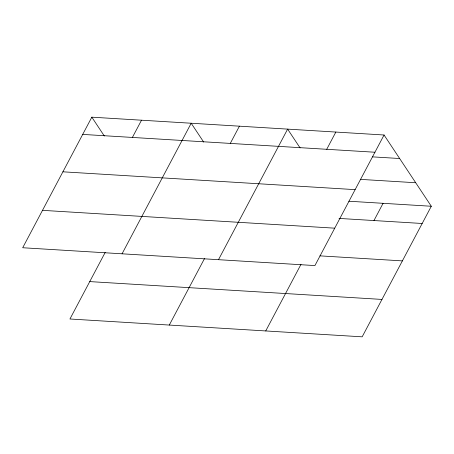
<?xml version="1.0" encoding="UTF-8"?>
<svg xmlns="http://www.w3.org/2000/svg" width="454" height="454" viewBox="0 0 454 454"><rect width="100%" height="100%" fill="white"/><g stroke="black" fill="none" stroke-linecap="round" stroke-linejoin="round"><path stroke-width="0.68" d="M91.833 117.172L22.7 247.742L314.928 265.573L384.061 135.003L91.833 117.172L104.307 135.984M132.386 137.437L141.512 120.208M105.209 252.384L69.939 318.997L362.167 336.828L431.3 206.258L384.061 135.003M122.058 253.809L191.191 123.238L203.664 142.045M230.286 143.413L239.411 126.178M169.297 325.058L204.567 258.445M218.493 259.688L287.626 129.118L300.1 147.93M326.721 149.298L335.846 132.063M265.732 330.943L301.002 264.33M373.96 220.548L383.08 203.313M82.707 134.407L374.936 152.238M372.399 156.857L399.651 158.52M360.504 179.375L415.711 182.741M62.907 171.811L355.136 189.636M348.842 201.224L431.3 206.258M339.019 218.414L422.175 223.487M42.5 210.344L334.734 228.175M319.911 255.857L402.375 260.891M89.739 281.594L381.967 299.424"/></g></svg>
